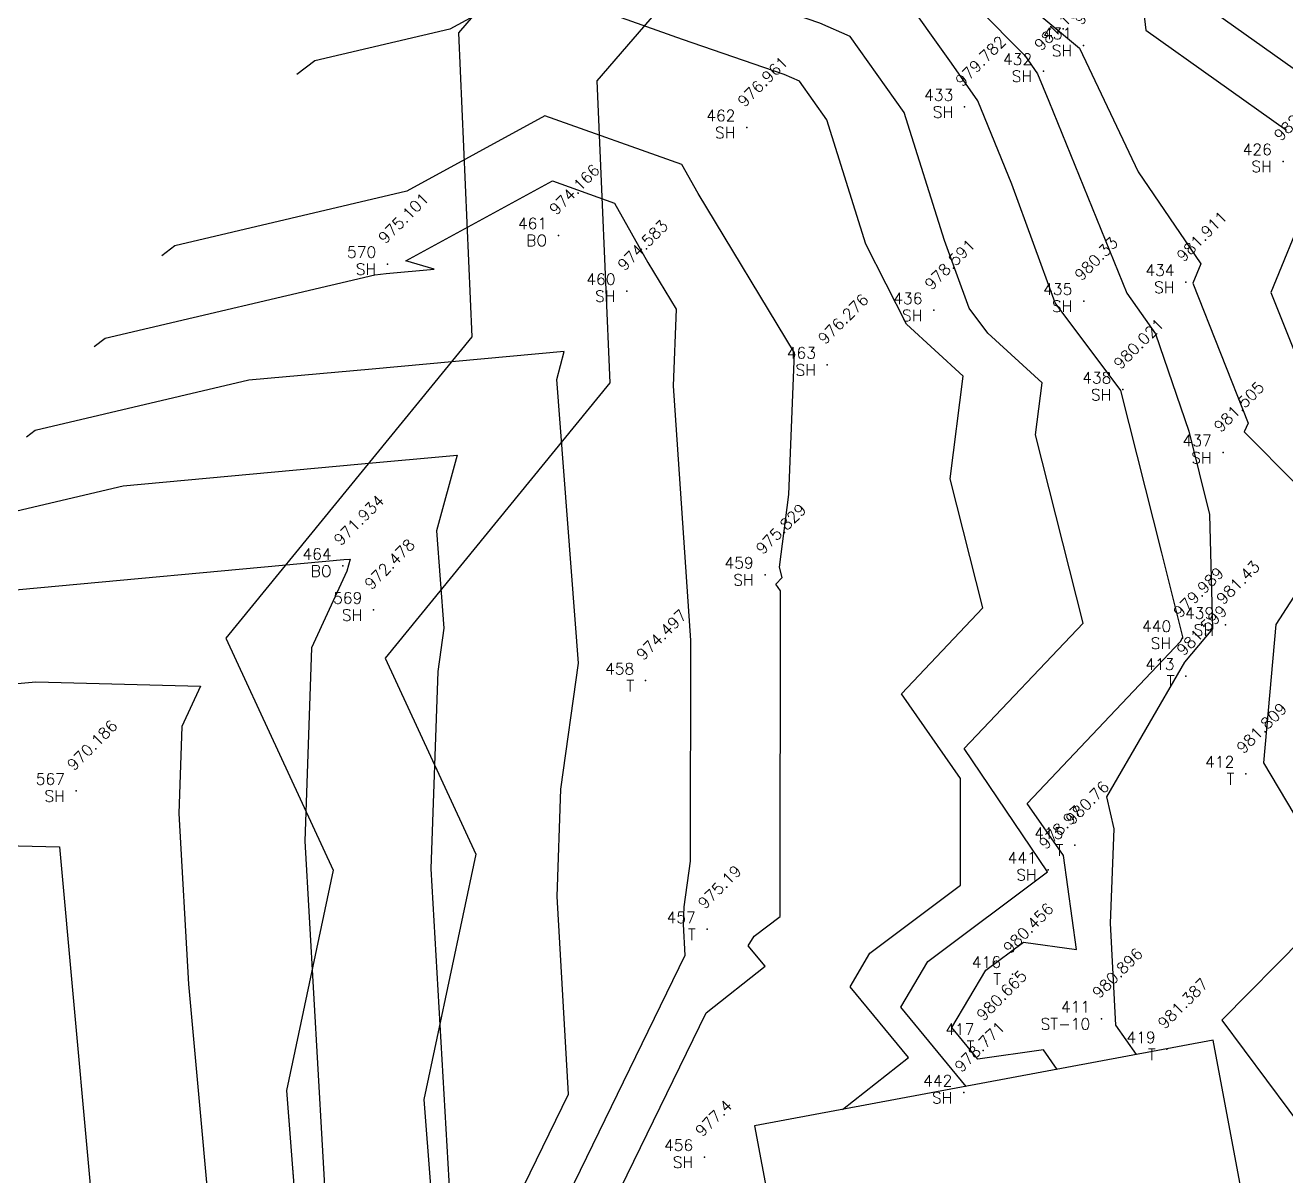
# Model space of a CAD drawing. Header units: metres. Extents: x 319894 to 3389272, y 120 to 6136017.
# Drawn here: x 321017 to 321044.77, y 3067914.64 to 3067939.98 of the extents above; entities that cross this region are included whole.
import ezdxf
from ezdxf.enums import TextEntityAlignment as Align

# ---------------------------------------------------------------- set-up
doc = ezdxf.new("R2010")
doc.units = ezdxf.units.M
doc.header["$MEASUREMENT"] = 0
for name, color, linetype in [('BO', 7, 'Continuous'), ('Contour', 254, 'Continuous'), ('Index_Contour', 8, 'Continuous'), ('Points', 7, 'Continuous'), ('Points-ELV', 6, 'Continuous'), ('Points-NUM', 4, 'Continuous'), ('Points-TXT', 3, 'Continuous'), ('SH', 7, 'Continuous'), ('ST-10', 7, 'Continuous'), ('T', 7, 'Continuous')]:
    doc.layers.add(name, color=color, linetype=linetype)
doc.layers.add('wall', color=4, linetype='Continuous', lineweight=30)
doc.styles.add('romans', font='romans.shx')

# ---------------------------------------------------------------- blocks, each defined once
blk = doc.blocks.new('POINTS')
at = {"layer": 'Points'}
blk.add_line((0, 0), (0, 0), dxfattribs=at)
blk.add_point((0, 0), dxfattribs=at)
at = {"layer": 'Points-ELV', "style": 'romans'}
blk.add_attdef('ELEV', text='', height=1, rotation=45, dxfattribs=at).set_placement((0, 0), align=Align.BOTTOM_LEFT)
at = {"layer": 'Points-NUM', "style": 'romans'}
blk.add_attdef('PTNUM', text='', height=1, dxfattribs=at).set_placement((0, 0), align=Align.BOTTOM_RIGHT)
at = {"layer": 'Points-TXT', "style": 'romans'}
blk.add_attdef('DESC', text='', height=1, dxfattribs=at).set_placement((0, 0), align=Align.BOTTOM_RIGHT)
blk = doc.blocks.new('SIT4')
at = {"color": 1, "lineweight": 30, "elevation": 987.586}
blk.add_lwpolyline([(320370.962, 3067788.062), (320365.642, 3067786.817), (320365.22, 3067781.217), (320357.075, 3067768.983), (320351.198, 3067769.518), (320338.771, 3067776.828), (320320.261, 3067793.321), (320314.412, 3067798.558), (320311.03, 3067797.459), (320298.566, 3067783.015), (320298.855, 3067776.316), (320293.441, 3067769.683), (320295.803, 3067764.568), (320294.773, 3067759.718), (320296.035, 3067743.401), (320300.28, 3067731.268), (320306.229, 3067716.969), (320317.648, 3067711.854), (320321.527, 3067710.598), (320324.41, 3067708.85), (320339.069, 3067708.62), (320362.184, 3067707.54), (320368.815, 3067710.117), (320374.083, 3067711.085)], dxfattribs=at)
at = {"color": 1, "elevation": 987.586}
blk.add_lwpolyline([(320311.03, 3067797.459), (320298.566, 3067783.015), (320298.855, 3067776.316), (320293.441, 3067769.683), (320295.803, 3067764.568), (320294.773, 3067759.718), (320296.035, 3067743.401), (320300.28, 3067731.268), (320306.229, 3067716.969), (320315.045, 3067713.02), (320325.063, 3067714.996), (320328.066, 3067715.293), (320335.229, 3067717.481), (320341.617, 3067720.482), (320345.096, 3067723.545), (320351.898, 3067731.539), (320355.884, 3067738.417), (320358.002, 3067746.064), (320360.455, 3067757.695), (320361.102, 3067761.434), (320353.282, 3067760.331), (320350.46, 3067769.953), (320338.771, 3067776.828), (320320.261, 3067793.321)], dxfattribs=at)
at = {"color": 5, "lineweight": 30}
blk.add_lwpolyline([(320301.993, 3067757.272), (320304.019, 3067761.43), (320305.318, 3067762.455), (320304.948, 3067762.904), (320305.074, 3067763.117), (320305.649, 3067763.55), (320305.655, 3067770.724), (320305.552, 3067770.871), (320305.694, 3067771.02), (320305.637, 3067771.244), (320305.84, 3067772.846), (320305.968, 3067775.965), (320303.846, 3067779.472), (320303.487, 3067780.111), (320300.469, 3067781.188), (320297.426, 3067779.525), (320292.319, 3067778.324), (320292.029, 3067778.104)], dxfattribs=at)
at = {"layer": 'Contour'}
for points in [[(320315.231, 3067783.453), (320316.947, 3067782.233)], [(320313.286, 3067786.594), (320313.704, 3067783.074), (320316.802, 3067780.871)], [(320317.23, 3067779.174), (320316.461, 3067777.297), (320317.087, 3067775.714)], [(320311.283, 3067783.476), (320312.243, 3067782.676), (320313.536, 3067779.95), (320314.914, 3067777.927), (320314.74, 3067777.502), (320315.962, 3067774.413), (320315.87, 3067774.229), (320317.02, 3067773.068)], [(320317.183, 3067770.938), (320316.565, 3067769.984), (320316.296, 3067766.935), (320316.966, 3067765.815)], [(320317.175, 3067763.087), (320315.378, 3067761.268), (320317.347, 3067758.621)], [(320299.473, 3067788.089), (320299.978, 3067788.471), (320301.334, 3067787.803), (320308.106, 3067785.475), (320308.832, 3067785.161), (320308.96, 3067784.615), (320311.038, 3067782.514), (320311.317, 3067782.109), (320311.565, 3067781.506), (320313.289, 3067777.281), (320313.916, 3067776.381), (320314.653, 3067774.241), (320315.107, 3067772.407), (320315.176, 3067769.885), (320314.558, 3067769.155), (320312.839, 3067766.188), (320313, 3067765.482), (320312.916, 3067763.402), (320313.033, 3067761.154), (320313.491, 3067760.508)], [(320309.75, 3067759.808), (320308.311, 3067761.553), (320308.905, 3067762.556), (320311.535, 3067764.534), (320309.703, 3067767.249), (320312.325, 3067770.013), (320311.276, 3067774.162), (320311.421, 3067775.304), (320310.224, 3067776.402), (320309.81, 3067776.949), (320309.267, 3067778.44), (320308.382, 3067781.256), (320307.193, 3067782.934), (320306.525, 3067783.223), (320302.138, 3067784.732), (320299.985, 3067785.5), (320298.846, 3067784.878), (320296.935, 3067784.428), (320296.495, 3067784.095)], [(320307.025, 3067759.302), (320308.475, 3067760.446), (320307.19, 3067762.003), (320307.628, 3067762.743), (320309.623, 3067764.244), (320309.625, 3067766.587), (320308.32, 3067768.456), (320310.115, 3067770.349), (320309.397, 3067773.19), (320309.683, 3067775.45), (320308.435, 3067776.595), (320307.54, 3067778.361), (320306.681, 3067781.095), (320306.075, 3067781.95), (320305.735, 3067782.097), (320303.499, 3067782.866), (320300.147, 3067784.063), (320298.373, 3067783.093), (320295.396, 3067782.394), (320295.006, 3067782.098)], [(320301.993, 3067757.272), (320304.019, 3067761.43), (320305.318, 3067762.455), (320304.948, 3067762.904), (320305.074, 3067763.117), (320305.649, 3067763.55), (320305.655, 3067770.724), (320305.552, 3067770.871), (320305.694, 3067771.02), (320305.637, 3067771.244), (320305.84, 3067772.846), (320305.968, 3067775.965), (320303.846, 3067779.472), (320303.487, 3067780.111), (320300.469, 3067781.188), (320297.426, 3067779.525), (320292.319, 3067778.324), (320292.029, 3067778.104)], [(320299.15, 3067755.872), (320300.984, 3067759.636), (320300.735, 3067763.993), (320300.817, 3067766.355), (320301.209, 3067769.128), (320300.727, 3067775.38), (320300.895, 3067775.993), (320296.659, 3067775.609), (320293.947, 3067775.361), (320289.242, 3067774.255), (320289.051, 3067774.111)], [(320287.703, 3067772.22), (320291.174, 3067773.036), (320296.349, 3067773.51), (320298.535, 3067773.708), (320298.078, 3067772.044), (320298.243, 3067769.9), (320298.108, 3067768.949), (320297.958, 3067764.602), (320298.416, 3067756.583)], [(320288.4, 3067770.711), (320296.039, 3067771.41), (320296.174, 3067771.422), (320296.101, 3067771.154), (320295.328, 3067769.471), (320295.181, 3067765.211), (320295.659, 3067756.841)], [(320285.627, 3067768.386), (320289.253, 3067768.718), (320292.879, 3067768.623), (320292.47, 3067767.732), (320292.404, 3067765.82), (320292.619, 3067762.064), (320293.277, 3067754.785)]]:
    blk.add_lwpolyline(points, dxfattribs=at)
at = {"layer": 'Index_Contour'}
for points in [[(320311.75, 3067760.183), (320311.447, 3067760.611), (320310.007, 3067760.406), (320309.432, 3067761.103), (320310.182, 3067762.369), (320311.006, 3067762.988), (320312.18, 3067762.824), (320311.889, 3067764.893), (320311.087, 3067766.041), (320314.478, 3067769.616), (320314.518, 3067769.71), (320314.059, 3067771.563), (320313.156, 3067775.135), (320311.708, 3067777.066), (320310.756, 3067779.68), (320310, 3067781.512), (320309.424, 3067782.347), (320308.311, 3067783.919), (320307.315, 3067784.349), (320300.776, 3067786.597), (320299.824, 3067786.937), (320299.32, 3067786.662), (320298.474, 3067786.463), (320297.984, 3067786.092)], [(320290.54, 3067776.108), (320290.78, 3067776.29), (320296.72, 3067777.686), (320296.969, 3067777.709), (320298.028, 3067777.805), (320297.407, 3067777.989), (320300.631, 3067779.75), (320302.003, 3067779.261), (320302.735, 3067777.957), (320303.359, 3067776.925), (320303.29, 3067775.235), (320303.677, 3067769.626), (320303.668, 3067764.77), (320303.525, 3067763.761), (320303.512, 3067763.384), (320303.552, 3067762.689), (320300.572, 3067756.572)], [(320283.742, 3067765.232), (320289.777, 3067765.085), (320290.706, 3067754.809), (320294.689, 3067751.384), (320294.952, 3067751.033), (320294.803, 3067750.117), (320294.342, 3067749.302), (320295.758, 3067745.911), (320295.812, 3067745.679), (320295.511, 3067742.053), (320297.663, 3067740.373), (320296.726, 3067740.242), (320298.194, 3067736.033), (320297.89, 3067734.853), (320298.8, 3067734.49), (320299.574, 3067728.808), (320298.935, 3067728.877), (320297.456, 3067729.735), (320296.994, 3067729.644), (320296.17, 3067729.531), (320292.137, 3067725.899), (320298.769, 3067713.37), (320309.592, 3067701.463), (320309.301, 3067701.63)]]:
    blk.add_lwpolyline(points, dxfattribs=at)
at = {"layer": 'BO', "linetype": 'Continuous'}
ref = blk.add_blockref('POINTS', (320300.766, 3067778.552, 974.166), dxfattribs=at)
ref.add_attrib('PTNUM', '461', dxfattribs={"layer": 'Points-NUM', "height": 0.25, "style": 'romans'}).set_placement((320300.516, 3067778.614, 974.166), align=Align.BOTTOM_RIGHT)
ref.add_attrib('DESC', 'BO', dxfattribs={"layer": 'Points-TXT', "height": 0.25, "style": 'romans'}).set_placement((320300.516, 3067778.239, 974.166), align=Align.BOTTOM_RIGHT)
ref.add_attrib('ELEV', '974.166', dxfattribs={"layer": 'Points-ELV', "height": 0.25, "rotation": 45, "style": 'romans'}).set_placement((320300.766, 3067778.927, 974.166), align=Align.BOTTOM_LEFT)
ref = blk.add_blockref('POINTS', (320296.019, 3067771.272, 971.934), dxfattribs=at)
ref.add_attrib('PTNUM', '464', dxfattribs={"layer": 'Points-NUM', "height": 0.25, "style": 'romans'}).set_placement((320295.769, 3067771.334, 971.934), align=Align.BOTTOM_RIGHT)
ref.add_attrib('DESC', 'BO', dxfattribs={"layer": 'Points-TXT', "height": 0.25, "style": 'romans'}).set_placement((320295.769, 3067770.959, 971.934), align=Align.BOTTOM_RIGHT)
ref.add_attrib('ELEV', '971.934', dxfattribs={"layer": 'Points-ELV', "height": 0.25, "rotation": 45, "style": 'romans'}).set_placement((320296.019, 3067771.647, 971.934), align=Align.BOTTOM_LEFT)
at = {"layer": 'SH', "linetype": 'Continuous'}
ref = blk.add_blockref('POINTS', (320312.333, 3067782.734, 982.102), dxfattribs=at)
ref.add_attrib('PTNUM', '431', dxfattribs={"layer": 'Points-NUM', "height": 0.25, "style": 'romans'}).set_placement((320312.083, 3067782.796, 982.102), align=Align.BOTTOM_RIGHT)
ref.add_attrib('DESC', 'SH', dxfattribs={"layer": 'Points-TXT', "height": 0.25, "style": 'romans'}).set_placement((320312.083, 3067782.421, 982.102), align=Align.BOTTOM_RIGHT)
ref.add_attrib('ELEV', '982.102', dxfattribs={"layer": 'Points-ELV', "height": 0.25, "rotation": 45, "style": 'romans'}).set_placement((320312.333, 3067783.109, 982.102), align=Align.BOTTOM_LEFT)
ref = blk.add_blockref('POINTS', (320311.45, 3067782.17, 981.101), dxfattribs=at)
ref.add_attrib('PTNUM', '432', dxfattribs={"layer": 'Points-NUM', "height": 0.25, "style": 'romans'}).set_placement((320311.2, 3067782.232, 981.101), align=Align.BOTTOM_RIGHT)
ref.add_attrib('DESC', 'SH', dxfattribs={"layer": 'Points-TXT', "height": 0.25, "style": 'romans'}).set_placement((320311.2, 3067781.857, 981.101), align=Align.BOTTOM_RIGHT)
ref.add_attrib('ELEV', '981.101', dxfattribs={"layer": 'Points-ELV', "height": 0.25, "rotation": 45, "style": 'romans'}).set_placement((320311.45, 3067782.545, 981.101), align=Align.BOTTOM_LEFT)
ref = blk.add_blockref('POINTS', (320309.713, 3067781.382, 979.782), dxfattribs=at)
ref.add_attrib('PTNUM', '433', dxfattribs={"layer": 'Points-NUM', "height": 0.25, "style": 'romans'}).set_placement((320309.463, 3067781.444, 979.782), align=Align.BOTTOM_RIGHT)
ref.add_attrib('DESC', 'SH', dxfattribs={"layer": 'Points-TXT', "height": 0.25, "style": 'romans'}).set_placement((320309.463, 3067781.069, 979.782), align=Align.BOTTOM_RIGHT)
ref.add_attrib('ELEV', '979.782', dxfattribs={"layer": 'Points-ELV', "height": 0.25, "rotation": 45, "style": 'romans'}).set_placement((320309.713, 3067781.757, 979.782), align=Align.BOTTOM_LEFT)
ref = blk.add_blockref('POINTS', (320304.914, 3067780.928, 976.961), dxfattribs=at)
ref.add_attrib('PTNUM', '462', dxfattribs={"layer": 'Points-NUM', "height": 0.25, "style": 'romans'}).set_placement((320304.664, 3067780.99, 976.961), align=Align.BOTTOM_RIGHT)
ref.add_attrib('DESC', 'SH', dxfattribs={"layer": 'Points-TXT', "height": 0.25, "style": 'romans'}).set_placement((320304.664, 3067780.615, 976.961), align=Align.BOTTOM_RIGHT)
ref.add_attrib('ELEV', '976.961', dxfattribs={"layer": 'Points-ELV', "height": 0.25, "rotation": 45, "style": 'romans'}).set_placement((320304.914, 3067781.303, 976.961), align=Align.BOTTOM_LEFT)
ref = blk.add_blockref('POINTS', (320316.729, 3067780.182, 982.494), dxfattribs=at)
ref.add_attrib('PTNUM', '426', dxfattribs={"layer": 'Points-NUM', "height": 0.25, "style": 'romans'}).set_placement((320316.479, 3067780.244, 982.494), align=Align.BOTTOM_RIGHT)
ref.add_attrib('DESC', 'SH', dxfattribs={"layer": 'Points-TXT', "height": 0.25, "style": 'romans'}).set_placement((320316.479, 3067779.869, 982.494), align=Align.BOTTOM_RIGHT)
ref.add_attrib('ELEV', '982.494', dxfattribs={"layer": 'Points-ELV', "height": 0.25, "rotation": 45, "style": 'romans'}).set_placement((320316.729, 3067780.557, 982.494), align=Align.BOTTOM_LEFT)
ref = blk.add_blockref('POINTS', (320297.001, 3067777.921, 975.101), dxfattribs=at)
ref.add_attrib('PTNUM', '570', dxfattribs={"layer": 'Points-NUM', "height": 0.25, "style": 'romans'}).set_placement((320296.751, 3067777.983, 975.101), align=Align.BOTTOM_RIGHT)
ref.add_attrib('DESC', 'SH', dxfattribs={"layer": 'Points-TXT', "height": 0.25, "style": 'romans'}).set_placement((320296.751, 3067777.608, 975.101), align=Align.BOTTOM_RIGHT)
ref.add_attrib('ELEV', '975.101', dxfattribs={"layer": 'Points-ELV', "height": 0.25, "rotation": 45, "style": 'romans'}).set_placement((320297.001, 3067778.296, 975.101), align=Align.BOTTOM_LEFT)
ref = blk.add_blockref('POINTS', (320302.272, 3067777.326, 974.583), dxfattribs=at)
ref.add_attrib('PTNUM', '460', dxfattribs={"layer": 'Points-NUM', "height": 0.25, "style": 'romans'}).set_placement((320302.022, 3067777.388, 974.583), align=Align.BOTTOM_RIGHT)
ref.add_attrib('DESC', 'SH', dxfattribs={"layer": 'Points-TXT', "height": 0.25, "style": 'romans'}).set_placement((320302.022, 3067777.013, 974.583), align=Align.BOTTOM_RIGHT)
ref.add_attrib('ELEV', '974.583', dxfattribs={"layer": 'Points-ELV', "height": 0.25, "rotation": 45, "style": 'romans'}).set_placement((320302.272, 3067777.701, 974.583), align=Align.BOTTOM_LEFT)
ref = blk.add_blockref('POINTS', (320314.587, 3067777.521, 981.911), dxfattribs=at)
ref.add_attrib('PTNUM', '434', dxfattribs={"layer": 'Points-NUM', "height": 0.25, "style": 'romans'}).set_placement((320314.337, 3067777.583, 981.911), align=Align.BOTTOM_RIGHT)
ref.add_attrib('DESC', 'SH', dxfattribs={"layer": 'Points-TXT', "height": 0.25, "style": 'romans'}).set_placement((320314.337, 3067777.208, 981.911), align=Align.BOTTOM_RIGHT)
ref.add_attrib('ELEV', '981.911', dxfattribs={"layer": 'Points-ELV', "height": 0.25, "rotation": 45, "style": 'romans'}).set_placement((320314.587, 3067777.896, 981.911), align=Align.BOTTOM_LEFT)
ref = blk.add_blockref('POINTS', (320309.034, 3067776.902, 978.591), dxfattribs=at)
ref.add_attrib('PTNUM', '436', dxfattribs={"layer": 'Points-NUM', "height": 0.25, "style": 'romans'}).set_placement((320308.784, 3067776.964, 978.591), align=Align.BOTTOM_RIGHT)
ref.add_attrib('DESC', 'SH', dxfattribs={"layer": 'Points-TXT', "height": 0.25, "style": 'romans'}).set_placement((320308.784, 3067776.589, 978.591), align=Align.BOTTOM_RIGHT)
ref.add_attrib('ELEV', '978.591', dxfattribs={"layer": 'Points-ELV', "height": 0.25, "rotation": 45, "style": 'romans'}).set_placement((320309.034, 3067777.277, 978.591), align=Align.BOTTOM_LEFT)
ref = blk.add_blockref('POINTS', (320312.335, 3067777.105, 980.33), dxfattribs=at)
ref.add_attrib('PTNUM', '435', dxfattribs={"layer": 'Points-NUM', "height": 0.25, "style": 'romans'}).set_placement((320312.085, 3067777.167, 980.33), align=Align.BOTTOM_RIGHT)
ref.add_attrib('DESC', 'SH', dxfattribs={"layer": 'Points-TXT', "height": 0.25, "style": 'romans'}).set_placement((320312.085, 3067776.792, 980.33), align=Align.BOTTOM_RIGHT)
ref.add_attrib('ELEV', '980.33', dxfattribs={"layer": 'Points-ELV', "height": 0.25, "rotation": 45, "style": 'romans'}).set_placement((320312.335, 3067777.48, 980.33), align=Align.BOTTOM_LEFT)
ref = blk.add_blockref('POINTS', (320306.688, 3067775.701, 976.276), dxfattribs=at)
ref.add_attrib('PTNUM', '463', dxfattribs={"layer": 'Points-NUM', "height": 0.25, "style": 'romans'}).set_placement((320306.438, 3067775.763, 976.276), align=Align.BOTTOM_RIGHT)
ref.add_attrib('DESC', 'SH', dxfattribs={"layer": 'Points-TXT', "height": 0.25, "style": 'romans'}).set_placement((320306.438, 3067775.388, 976.276), align=Align.BOTTOM_RIGHT)
ref.add_attrib('ELEV', '976.276', dxfattribs={"layer": 'Points-ELV', "height": 0.25, "rotation": 45, "style": 'romans'}).set_placement((320306.688, 3067776.076, 976.276), align=Align.BOTTOM_LEFT)
ref = blk.add_blockref('POINTS', (320313.196, 3067775.156, 980.021), dxfattribs=at)
ref.add_attrib('PTNUM', '438', dxfattribs={"layer": 'Points-NUM', "height": 0.25, "style": 'romans'}).set_placement((320312.946, 3067775.218, 980.021), align=Align.BOTTOM_RIGHT)
ref.add_attrib('DESC', 'SH', dxfattribs={"layer": 'Points-TXT', "height": 0.25, "style": 'romans'}).set_placement((320312.946, 3067774.843, 980.021), align=Align.BOTTOM_RIGHT)
ref.add_attrib('ELEV', '980.021', dxfattribs={"layer": 'Points-ELV', "height": 0.25, "rotation": 45, "style": 'romans'}).set_placement((320313.196, 3067775.531, 980.021), align=Align.BOTTOM_LEFT)
ref = blk.add_blockref('POINTS', (320315.405, 3067773.769, 981.505), dxfattribs=at)
ref.add_attrib('PTNUM', '437', dxfattribs={"layer": 'Points-NUM', "height": 0.25, "style": 'romans'}).set_placement((320315.155, 3067773.831, 981.505), align=Align.BOTTOM_RIGHT)
ref.add_attrib('DESC', 'SH', dxfattribs={"layer": 'Points-TXT', "height": 0.25, "style": 'romans'}).set_placement((320315.155, 3067773.456, 981.505), align=Align.BOTTOM_RIGHT)
ref.add_attrib('ELEV', '981.505', dxfattribs={"layer": 'Points-ELV', "height": 0.25, "rotation": 45, "style": 'romans'}).set_placement((320315.405, 3067774.144, 981.505), align=Align.BOTTOM_LEFT)
ref = blk.add_blockref('POINTS', (320305.316, 3067771.078, 975.829), dxfattribs=at)
ref.add_attrib('PTNUM', '459', dxfattribs={"layer": 'Points-NUM', "height": 0.25, "style": 'romans'}).set_placement((320305.066, 3067771.14, 975.829), align=Align.BOTTOM_RIGHT)
ref.add_attrib('DESC', 'SH', dxfattribs={"layer": 'Points-TXT', "height": 0.25, "style": 'romans'}).set_placement((320305.066, 3067770.765, 975.829), align=Align.BOTTOM_RIGHT)
ref.add_attrib('ELEV', '975.829', dxfattribs={"layer": 'Points-ELV', "height": 0.25, "rotation": 45, "style": 'romans'}).set_placement((320305.316, 3067771.453, 975.829), align=Align.BOTTOM_LEFT)
ref = blk.add_blockref('POINTS', (320296.695, 3067770.303, 972.478), dxfattribs=at)
ref.add_attrib('PTNUM', '569', dxfattribs={"layer": 'Points-NUM', "height": 0.25, "style": 'romans'}).set_placement((320296.445, 3067770.365, 972.478), align=Align.BOTTOM_RIGHT)
ref.add_attrib('DESC', 'SH', dxfattribs={"layer": 'Points-TXT', "height": 0.25, "style": 'romans'}).set_placement((320296.445, 3067769.99, 972.478), align=Align.BOTTOM_RIGHT)
ref.add_attrib('ELEV', '972.478', dxfattribs={"layer": 'Points-ELV', "height": 0.25, "rotation": 45, "style": 'romans'}).set_placement((320296.695, 3067770.678, 972.478), align=Align.BOTTOM_LEFT)
ref = blk.add_blockref('POINTS', (320314.512, 3067769.681, 979.989), dxfattribs=at)
ref.add_attrib('PTNUM', '440', dxfattribs={"layer": 'Points-NUM', "height": 0.25, "style": 'romans'}).set_placement((320314.262, 3067769.743, 979.989), align=Align.BOTTOM_RIGHT)
ref.add_attrib('DESC', 'SH', dxfattribs={"layer": 'Points-TXT', "height": 0.25, "style": 'romans'}).set_placement((320314.262, 3067769.368, 979.989), align=Align.BOTTOM_RIGHT)
ref.add_attrib('ELEV', '979.989', dxfattribs={"layer": 'Points-ELV', "height": 0.25, "rotation": 45, "style": 'romans'}).set_placement((320314.512, 3067770.056, 979.989), align=Align.BOTTOM_LEFT)
ref = blk.add_blockref('POINTS', (320315.459, 3067769.973, 981.43), dxfattribs=at)
ref.add_attrib('PTNUM', '439', dxfattribs={"layer": 'Points-NUM', "height": 0.25, "style": 'romans'}).set_placement((320315.209, 3067770.035, 981.43), align=Align.BOTTOM_RIGHT)
ref.add_attrib('DESC', 'SH', dxfattribs={"layer": 'Points-TXT', "height": 0.25, "style": 'romans'}).set_placement((320315.209, 3067769.66, 981.43), align=Align.BOTTOM_RIGHT)
ref.add_attrib('ELEV', '981.43', dxfattribs={"layer": 'Points-ELV', "height": 0.25, "rotation": 45, "style": 'romans'}).set_placement((320315.459, 3067770.348, 981.43), align=Align.BOTTOM_LEFT)
ref = blk.add_blockref('POINTS', (320290.144, 3067766.316, 970.186), dxfattribs=at)
ref.add_attrib('PTNUM', '567', dxfattribs={"layer": 'Points-NUM', "height": 0.25, "style": 'romans'}).set_placement((320289.894, 3067766.378, 970.186), align=Align.BOTTOM_RIGHT)
ref.add_attrib('DESC', 'SH', dxfattribs={"layer": 'Points-TXT', "height": 0.25, "style": 'romans'}).set_placement((320289.894, 3067766.003, 970.186), align=Align.BOTTOM_RIGHT)
ref.add_attrib('ELEV', '970.186', dxfattribs={"layer": 'Points-ELV', "height": 0.25, "rotation": 45, "style": 'romans'}).set_placement((320290.144, 3067766.691, 970.186), align=Align.BOTTOM_LEFT)
ref = blk.add_blockref('POINTS', (320311.551, 3067764.581, 978.97), dxfattribs=at)
ref.add_attrib('PTNUM', '441', dxfattribs={"layer": 'Points-NUM', "height": 0.25, "style": 'romans'}).set_placement((320311.301, 3067764.643, 978.97), align=Align.BOTTOM_RIGHT)
ref.add_attrib('DESC', 'SH', dxfattribs={"layer": 'Points-TXT', "height": 0.25, "style": 'romans'}).set_placement((320311.301, 3067764.268, 978.97), align=Align.BOTTOM_RIGHT)
ref.add_attrib('ELEV', '978.97', dxfattribs={"layer": 'Points-ELV', "height": 0.25, "rotation": 45, "style": 'romans'}).set_placement((320311.551, 3067764.956, 978.97), align=Align.BOTTOM_LEFT)
ref = blk.add_blockref('POINTS', (320309.692, 3067759.672, 978.771), dxfattribs=at)
ref.add_attrib('PTNUM', '442', dxfattribs={"layer": 'Points-NUM', "height": 0.25, "style": 'romans'}).set_placement((320309.442, 3067759.734, 978.771), align=Align.BOTTOM_RIGHT)
ref.add_attrib('DESC', 'SH', dxfattribs={"layer": 'Points-TXT', "height": 0.25, "style": 'romans'}).set_placement((320309.442, 3067759.359, 978.771), align=Align.BOTTOM_RIGHT)
ref.add_attrib('ELEV', '978.771', dxfattribs={"layer": 'Points-ELV', "height": 0.25, "rotation": 45, "style": 'romans'}).set_placement((320309.692, 3067760.047, 978.771), align=Align.BOTTOM_LEFT)
ref = blk.add_blockref('POINTS', (320303.984, 3067758.252, 977.4), dxfattribs=at)
ref.add_attrib('PTNUM', '456', dxfattribs={"layer": 'Points-NUM', "height": 0.25, "style": 'romans'}).set_placement((320303.734, 3067758.314, 977.4), align=Align.BOTTOM_RIGHT)
ref.add_attrib('DESC', 'SH', dxfattribs={"layer": 'Points-TXT', "height": 0.25, "style": 'romans'}).set_placement((320303.734, 3067757.939, 977.4), align=Align.BOTTOM_RIGHT)
ref.add_attrib('ELEV', '977.4', dxfattribs={"layer": 'Points-ELV', "height": 0.25, "rotation": 45, "style": 'romans'}).set_placement((320303.984, 3067758.627, 977.4), align=Align.BOTTOM_LEFT)
at = {"layer": 'ST-10', "linetype": 'Continuous'}
ref = blk.add_blockref('POINTS', (320312.728, 3067761.297, 980.896), dxfattribs=at)
ref.add_attrib('PTNUM', '411', dxfattribs={"layer": 'Points-NUM', "height": 0.25, "style": 'romans'}).set_placement((320312.478, 3067761.359, 980.896), align=Align.BOTTOM_RIGHT)
ref.add_attrib('DESC', 'ST-10', dxfattribs={"layer": 'Points-TXT', "height": 0.25, "style": 'romans'}).set_placement((320312.478, 3067760.984, 980.896), align=Align.BOTTOM_RIGHT)
ref.add_attrib('ELEV', '980.896', dxfattribs={"layer": 'Points-ELV', "height": 0.25, "rotation": 45, "style": 'romans'}).set_placement((320312.728, 3067761.672, 980.896), align=Align.BOTTOM_LEFT)
at = {"layer": 'T', "linetype": 'Continuous'}
ref = blk.add_blockref('POINTS', (320302.684, 3067768.745, 974.497), dxfattribs=at)
ref.add_attrib('PTNUM', '458', dxfattribs={"layer": 'Points-NUM', "height": 0.25, "style": 'romans'}).set_placement((320302.434, 3067768.807, 974.497), align=Align.BOTTOM_RIGHT)
ref.add_attrib('DESC', 'T', dxfattribs={"layer": 'Points-TXT', "height": 0.25, "style": 'romans'}).set_placement((320302.434, 3067768.432, 974.497), align=Align.BOTTOM_RIGHT)
ref.add_attrib('ELEV', '974.497', dxfattribs={"layer": 'Points-ELV', "height": 0.25, "rotation": 45, "style": 'romans'}).set_placement((320302.684, 3067769.12, 974.497), align=Align.BOTTOM_LEFT)
ref = blk.add_blockref('POINTS', (320314.586, 3067768.844, 981.599), dxfattribs=at)
ref.add_attrib('PTNUM', '413', dxfattribs={"layer": 'Points-NUM', "height": 0.25, "style": 'romans'}).set_placement((320314.336, 3067768.906, 981.599), align=Align.BOTTOM_RIGHT)
ref.add_attrib('DESC', 'T', dxfattribs={"layer": 'Points-TXT', "height": 0.25, "style": 'romans'}).set_placement((320314.336, 3067768.531, 981.599), align=Align.BOTTOM_RIGHT)
ref.add_attrib('ELEV', '981.599', dxfattribs={"layer": 'Points-ELV', "height": 0.25, "rotation": 45, "style": 'romans'}).set_placement((320314.586, 3067769.219, 981.599), align=Align.BOTTOM_LEFT)
ref = blk.add_blockref('POINTS', (320315.904, 3067766.692, 981.809), dxfattribs=at)
ref.add_attrib('PTNUM', '412', dxfattribs={"layer": 'Points-NUM', "height": 0.25, "style": 'romans'}).set_placement((320315.654, 3067766.754, 981.809), align=Align.BOTTOM_RIGHT)
ref.add_attrib('DESC', 'T', dxfattribs={"layer": 'Points-TXT', "height": 0.25, "style": 'romans'}).set_placement((320315.654, 3067766.379, 981.809), align=Align.BOTTOM_RIGHT)
ref.add_attrib('ELEV', '981.809', dxfattribs={"layer": 'Points-ELV', "height": 0.25, "rotation": 45, "style": 'romans'}).set_placement((320315.904, 3067767.067, 981.809), align=Align.BOTTOM_LEFT)
ref = blk.add_blockref('POINTS', (320312.139, 3067765.124, 980.76), dxfattribs=at)
ref.add_attrib('PTNUM', '415', dxfattribs={"layer": 'Points-NUM', "height": 0.25, "style": 'romans'}).set_placement((320311.889, 3067765.186, 980.76), align=Align.BOTTOM_RIGHT)
ref.add_attrib('DESC', 'T', dxfattribs={"layer": 'Points-TXT', "height": 0.25, "style": 'romans'}).set_placement((320311.889, 3067764.811, 980.76), align=Align.BOTTOM_RIGHT)
ref.add_attrib('ELEV', '980.76', dxfattribs={"layer": 'Points-ELV', "height": 0.25, "rotation": 45, "style": 'romans'}).set_placement((320312.139, 3067765.499, 980.76), align=Align.BOTTOM_LEFT)
ref = blk.add_blockref('POINTS', (320304.04, 3067763.269, 975.19), dxfattribs=at)
ref.add_attrib('PTNUM', '457', dxfattribs={"layer": 'Points-NUM', "height": 0.25, "style": 'romans'}).set_placement((320303.79, 3067763.331, 975.19), align=Align.BOTTOM_RIGHT)
ref.add_attrib('DESC', 'T', dxfattribs={"layer": 'Points-TXT', "height": 0.25, "style": 'romans'}).set_placement((320303.79, 3067762.956, 975.19), align=Align.BOTTOM_RIGHT)
ref.add_attrib('ELEV', '975.19', dxfattribs={"layer": 'Points-ELV', "height": 0.25, "rotation": 45, "style": 'romans'}).set_placement((320304.04, 3067763.644, 975.19), align=Align.BOTTOM_LEFT)
ref = blk.add_blockref('POINTS', (320310.765, 3067762.284, 980.456), dxfattribs=at)
ref.add_attrib('PTNUM', '416', dxfattribs={"layer": 'Points-NUM', "height": 0.25, "style": 'romans'}).set_placement((320310.515, 3067762.346, 980.456), align=Align.BOTTOM_RIGHT)
ref.add_attrib('DESC', 'T', dxfattribs={"layer": 'Points-TXT', "height": 0.25, "style": 'romans'}).set_placement((320310.515, 3067761.971, 980.456), align=Align.BOTTOM_RIGHT)
ref.add_attrib('ELEV', '980.456', dxfattribs={"layer": 'Points-ELV', "height": 0.25, "rotation": 45, "style": 'romans'}).set_placement((320310.765, 3067762.659, 980.456), align=Align.BOTTOM_LEFT)
ref = blk.add_blockref('POINTS', (320310.178, 3067760.804, 980.665), dxfattribs=at)
ref.add_attrib('PTNUM', '417', dxfattribs={"layer": 'Points-NUM', "height": 0.25, "style": 'romans'}).set_placement((320309.928, 3067760.866, 980.665), align=Align.BOTTOM_RIGHT)
ref.add_attrib('DESC', 'T', dxfattribs={"layer": 'Points-TXT', "height": 0.25, "style": 'romans'}).set_placement((320309.928, 3067760.491, 980.665), align=Align.BOTTOM_RIGHT)
ref.add_attrib('ELEV', '980.665', dxfattribs={"layer": 'Points-ELV', "height": 0.25, "rotation": 45, "style": 'romans'}).set_placement((320310.178, 3067761.179, 980.665), align=Align.BOTTOM_LEFT)
ref = blk.add_blockref('POINTS', (320314.17, 3067760.626, 981.387), dxfattribs=at)
ref.add_attrib('PTNUM', '419', dxfattribs={"layer": 'Points-NUM', "height": 0.25, "style": 'romans'}).set_placement((320313.92, 3067760.688, 981.387), align=Align.BOTTOM_RIGHT)
ref.add_attrib('DESC', 'T', dxfattribs={"layer": 'Points-TXT', "height": 0.25, "style": 'romans'}).set_placement((320313.92, 3067760.313, 981.387), align=Align.BOTTOM_RIGHT)
ref.add_attrib('ELEV', '981.387', dxfattribs={"layer": 'Points-ELV', "height": 0.25, "rotation": 45, "style": 'romans'}).set_placement((320314.17, 3067761.001, 981.387), align=Align.BOTTOM_LEFT)

msp = doc.modelspace()

# ---------------------------------------------------------------- linework, layer by layer
at = {"color": 1, "lineweight": 30, "elevation": 987.586}
msp.add_lwpolyline([(321098.942, 3067944.864), (321093.622, 3067943.619), (321093.2, 3067938.019), (321085.055, 3067925.785), (321079.178, 3067926.321), (321066.751, 3067933.63), (321048.241, 3067950.123), (321042.392, 3067955.36), (321039.01, 3067954.261), (321026.546, 3067939.817), (321026.835, 3067933.118), (321021.421, 3067926.486), (321023.783, 3067921.37), (321022.753, 3067916.52), (321024.015, 3067900.204), (321028.26, 3067888.07), (321034.209, 3067873.771), (321045.628, 3067868.657), (321049.507, 3067867.4), (321052.39, 3067865.652), (321067.049, 3067865.422), (321090.164, 3067864.343), (321096.795, 3067866.919), (321102.063, 3067867.887)], dxfattribs=at)
at = {"color": 3, "lineweight": 30, "elevation": 987.586}
msp.add_lwpolyline([(321098.344, 3067941.643), (321096.448, 3067941.199), (321096.133, 3067937.01), (321086.562, 3067922.636), (321078.237, 3067923.394), (321064.976, 3067931.194), (321046.243, 3067947.885), (321041.677, 3067951.974), (321040.734, 3067951.667), (321029.594, 3067938.758), (321029.881, 3067932.106), (321024.931, 3067926.041), (321026.925, 3067921.723), (321025.777, 3067916.32), (321026.976, 3067900.825), (321031.063, 3067889.143), (321036.522, 3067876.023), (321046.707, 3067871.461), (321050.764, 3067870.146), (321053.25, 3067868.639), (321067.143, 3067868.421), (321089.669, 3067867.369), (321095.973, 3067869.818), (321100.603, 3067870.669)], dxfattribs=at)
at = {"layer": 'wall'}
for p, q in [((321043.171, 3067917.627), (321033.065, 3067915.742)), ((321048.762, 3067887.644), (321043.171, 3067917.627)), ((321033.065, 3067915.742), (321038.656, 3067885.759))]:
    msp.add_line(p, q, dxfattribs=at)

# ---------------------------------------------------------------- block references
at = {"color": 251, "true_color": 0x636466}
msp.add_blockref('SIT4', (727.98, 156.802), dxfattribs=at)

doc.saveas('drawing.dxf')
